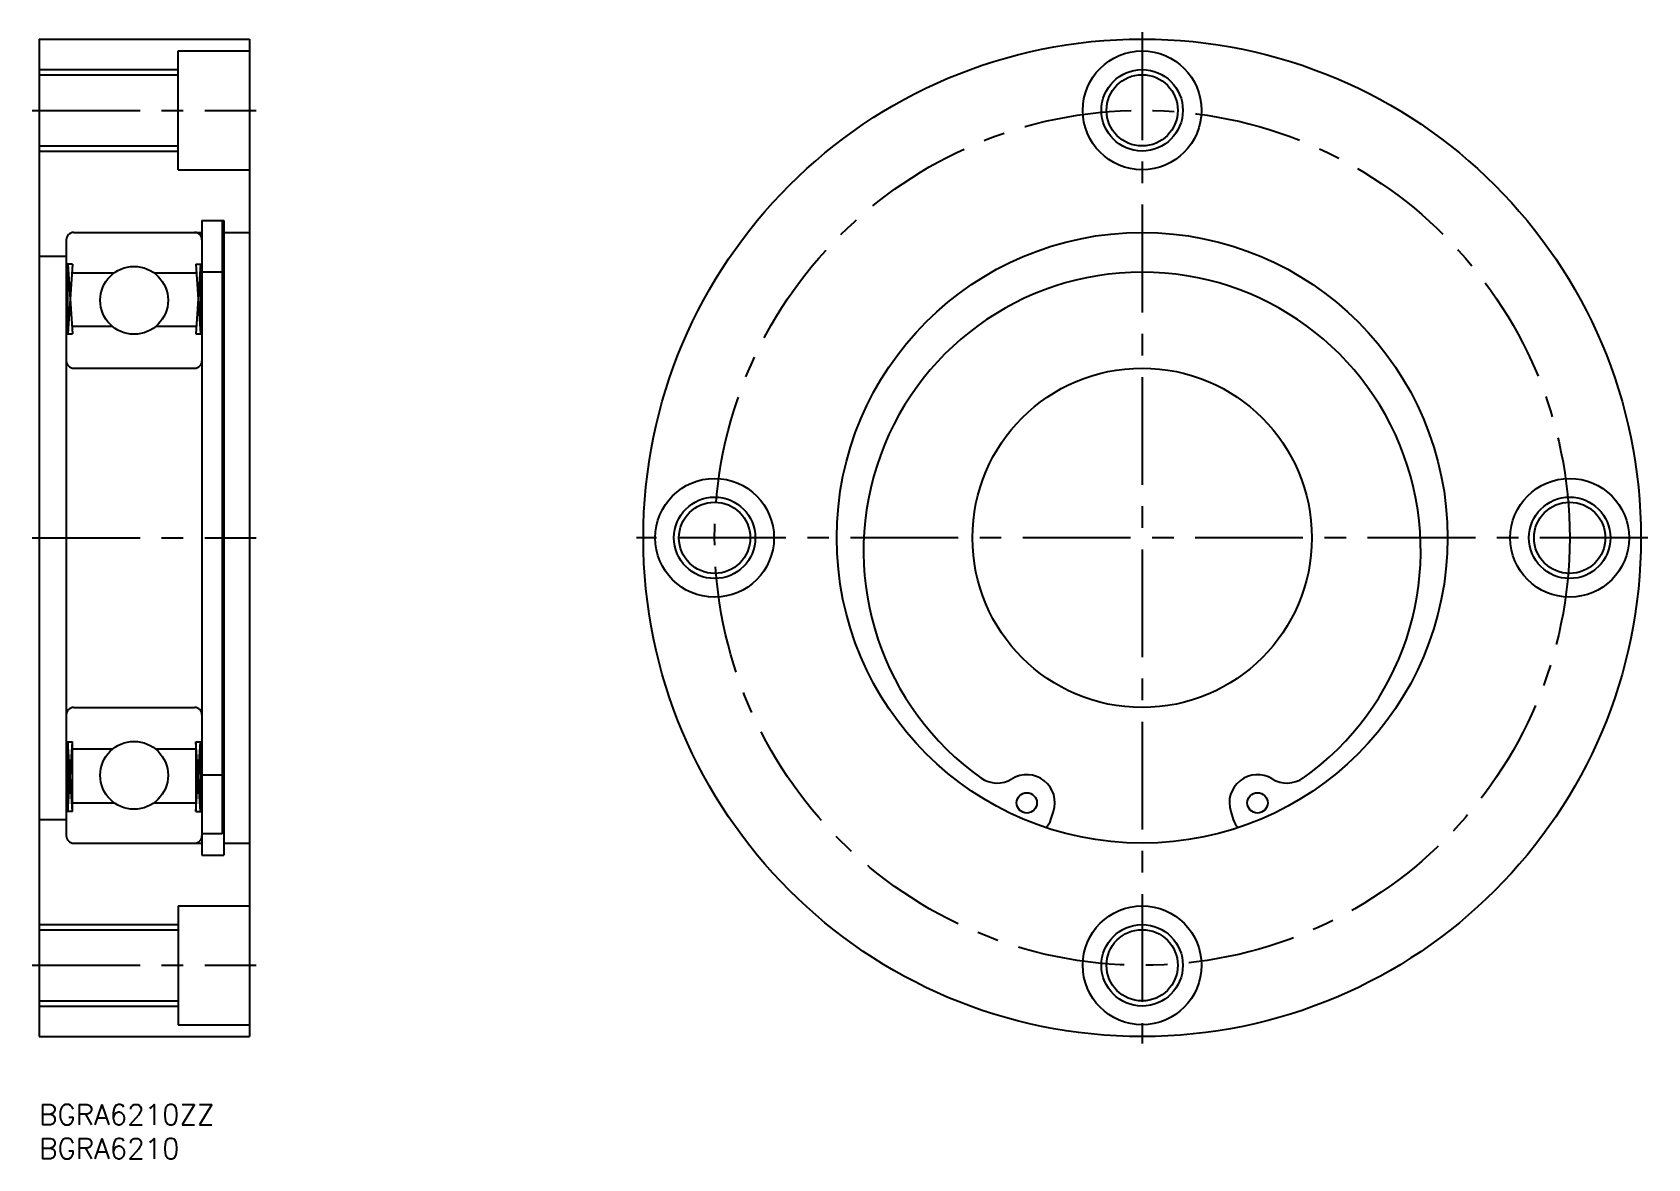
# Model space of a CAD drawing. Extents: x -1 to 237, y -8 to 158.
import ezdxf

# ---------------------------------------------------------------- set-up
doc = ezdxf.new("R2010")
doc.units = 0
doc.header["$LTSCALE"] = 0.5
doc.linetypes.add('CENTER', pattern=[50.8, 31.75, -6.35, 6.35, -6.35])
for name, color, linetype in [('MSM_CENTER', 1, 'CENTER'), ('MSM_CONTINUOUS', 7, 'CONTINUOUS'), ('MSM_NARROW', 5, 'CONTINUOUS'), ('MSM_PART_NUMBER', 7, 'CONTINUOUS')]:
    doc.layers.add(name, color=color, linetype=linetype)
doc.styles.get("Standard").update_dxf_attribs({"font": 'txt.shx', "height": 3, "bigfont": 'bigfont.shx'})

# ---------------------------------------------------------------- blocks, each defined once
blk = doc.blocks.new('*U4')
at = {"layer": 'MSM_PART_NUMBER'}
blk.add_text('BGRA6210ZZ', height=3, dxfattribs=at).set_placement((0, -3))
blk = doc.blocks.new('*U5')
at = {"layer": 'MSM_PART_NUMBER'}
blk.add_text('BGRA6210', height=3, dxfattribs=at).set_placement((0, -8))

msp = doc.modelspace()

# ---------------------------------------------------------------- linework, layer by layer
at = {"layer": 'MSM_CENTER'}
for p, q in [((162.54, 158), (162.54, 9)), ((-1, 146.5), (32, 146.5)), ((-1, 83.5), (32, 83.5)), ((237.04, 83.5), (88.04, 83.5)), ((-1, 20.5), (32, 20.5))]:
    msp.add_line(p, q, dxfattribs=at)
msp.add_circle((162.54, 83.5), 63, dxfattribs=at)
at = {"layer": 'MSM_CONTINUOUS'}
for p, q in [((0, 157), (31, 157)), ((0, 157), (0, 10)), ((20.5, 155.25), (31, 155.25)), ((20.5, 137.75), (20.5, 155.25)), ((31, 157), (31, 10)), ((0, 151.75), (20.5, 151.75)), ((0, 141.25), (20.5, 141.25)), ((20.5, 137.75), (31, 137.75)), ((24, 130.25), (24, 36.75)), ((24, 130.25), (27.2, 130.25)), ((27, 130.25), (27, 39.9)), ((27.2, 130.25), (27.2, 36.75)), ((4, 127.4), (4, 39.6)), ((5.1, 128.5), (24, 128.5)), ((27.2, 128.5), (31, 128.5)), ((0, 125), (4, 125)), ((4.92, 123.85), (4, 123.85)), ((4.23, 113.55), (4.23, 123.85)), ((4.23, 123.85), (4.92, 113.55)), ((4.92, 123.85), (4.23, 113.55)), ((23.08, 123.85), (24, 123.85)), ((23.08, 123.85), (23.77, 113.55)), ((23.77, 123.85), (23.08, 113.55)), ((23.77, 123.85), (23.77, 113.55)), ((4.92, 122.55), (11.07, 122.55)), ((16.93, 122.55), (23.08, 122.55)), ((27, 122.65), (24, 122.65)), ((10.81, 114.65), (4.92, 114.65)), ((23.08, 114.65), (17.19, 114.65)), ((4, 113.55), (4.92, 113.55)), ((23.08, 113.55), (24, 113.55)), ((5.1, 108.5), (22.9, 108.5)), ((5.1, 58.5), (22.9, 58.5)), ((4, 53.45), (4.92, 53.45)), ((4.23, 53.45), (4.23, 43.15)), ((4.23, 43.15), (4.92, 53.45)), ((4.92, 43.15), (4.23, 53.45)), ((4.92, 43.15), (4.92, 53.45)), ((23.08, 53.45), (23.08, 43.15)), ((23.08, 53.45), (24, 53.45)), ((23.08, 43.15), (23.77, 53.45)), ((23.77, 43.15), (23.08, 53.45)), ((23.77, 43.15), (23.77, 53.45)), ((10.81, 52.35), (4.92, 52.35)), ((23.08, 52.35), (17.19, 52.35)), ((24, 48.59), (27, 48.59)), ((4.92, 43.15), (4, 43.15)), ((4.92, 44.45), (11.07, 44.45)), ((16.93, 44.45), (23.08, 44.45)), ((23.08, 43.15), (24, 43.15)), ((149.1, 41.97), (149.48, 43.16)), ((175.59, 43.16), (175.97, 41.97)), ((0, 42), (4, 42)), ((5.1, 38.5), (24, 38.5)), ((27, 39.9), (24, 39.9)), ((27.2, 38.5), (31, 38.5)), ((24, 36.75), (27.2, 36.75)), ((20.5, 29.25), (31, 29.25)), ((20.5, 29.25), (20.5, 11.75)), ((0, 25.75), (20.5, 25.75)), ((0, 15.25), (20.5, 15.25)), ((0, 10), (31, 10)), ((20.5, 11.75), (31, 11.75))]:
    msp.add_line(p, q, dxfattribs=at)
for centre, radius in [((162.54, 83.5), 73.5), ((162.54, 146.5), 8.75), ((162.54, 146.5), 5.25), ((162.54, 83.5), 45), ((14, 118.5), 5), ((162.54, 83.5), 25), ((99.54, 83.5), 8.75), ((225.54, 83.5), 8.75), ((99.54, 83.5), 5.25), ((225.54, 83.5), 5.25), ((14, 48.5), 5), ((145.54, 44.44), 1.5), ((179.54, 44.44), 1.5), ((162.54, 20.5), 8.75), ((162.54, 20.5), 5.25)]:
    msp.add_circle(centre, radius, dxfattribs=at)
for centre, radius, start, end in [((5.1, 127.4), 1.1, 90, 180), ((22.9, 127.4), 1.1, 0, 90), ((162.54, 81.6), 41.05, 305.3574, 234.6426), ((5.1, 109.6), 1.1, 180, 270), ((22.9, 109.6), 1.1, 270, 0), ((5.1, 57.4), 1.1, 90, 180), ((22.9, 57.4), 1.1, 0, 90), ((141.18, 51.51), 4.15, 234.6426, 301.6325), ((145.54, 44.44), 4.15, 342.071, 121.6325), ((179.54, 44.44), 4.15, 58.3675, 197.929), ((183.89, 51.51), 4.15, 238.3675, 305.3574), ((146.24, 42.9), 3, 315.2882, 342.071), ((178.83, 42.9), 3, 197.929, 224.7118), ((5.1, 39.6), 1.1, 180, 270), ((22.9, 39.6), 1.1, 270, 0)]:
    msp.add_arc(centre, radius, start, end, dxfattribs=at)
at = {"layer": 'MSM_NARROW'}
for p, q in [((0, 152.5), (20.5, 152.5)), ((0, 140.5), (20.5, 140.5)), ((0, 26.5), (20.5, 26.5)), ((0, 14.5), (20.5, 14.5))]:
    msp.add_line(p, q, dxfattribs=at)
for centre in [(162.54, 146.5), (99.54, 83.5), (225.54, 83.5), (162.54, 20.5)]:
    msp.add_circle(centre, 6, dxfattribs=at)

# ---------------------------------------------------------------- block references
at = {"layer": 'MSM_CONTINUOUS'}
for name in ['*U4', '*U5']:
    msp.add_blockref(name, (0, 0), dxfattribs=at)

doc.saveas('drawing.dxf')
